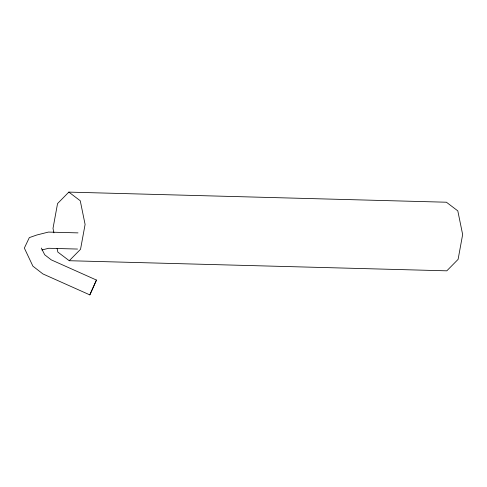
<?xml version="1.0" encoding="UTF-8"?>
<svg xmlns="http://www.w3.org/2000/svg" width="487" height="487" viewBox="0 0 487 487"><rect width="100%" height="100%" fill="white"/><g stroke="black" fill="none" stroke-linecap="round" stroke-linejoin="round"><path stroke-width="0.73" d="M78.005 232.883L48.414 232.08L36.872 234.984L29.323 237.613L24.35 248.078L32.897 266.158L42.893 273.919L89.833 294.891L96.463 280.062L51.275 259.875L44.719 254.786L41.322 248.035M96.463 280.062L89.833 294.891M57.089 248.376L57.843 252.071L69.251 260.722L446.804 270.827L458.097 259.376L462.65 234.539L457.804 210.865L446.396 202.221L68.844 192.109L57.551 203.56L52.998 228.397L53.905 232.835M69.251 260.722L80.544 249.271L85.097 224.434L80.252 200.754L68.844 192.109M41.888 249.977L48.67 248.273L77.53 249.058"/></g></svg>
